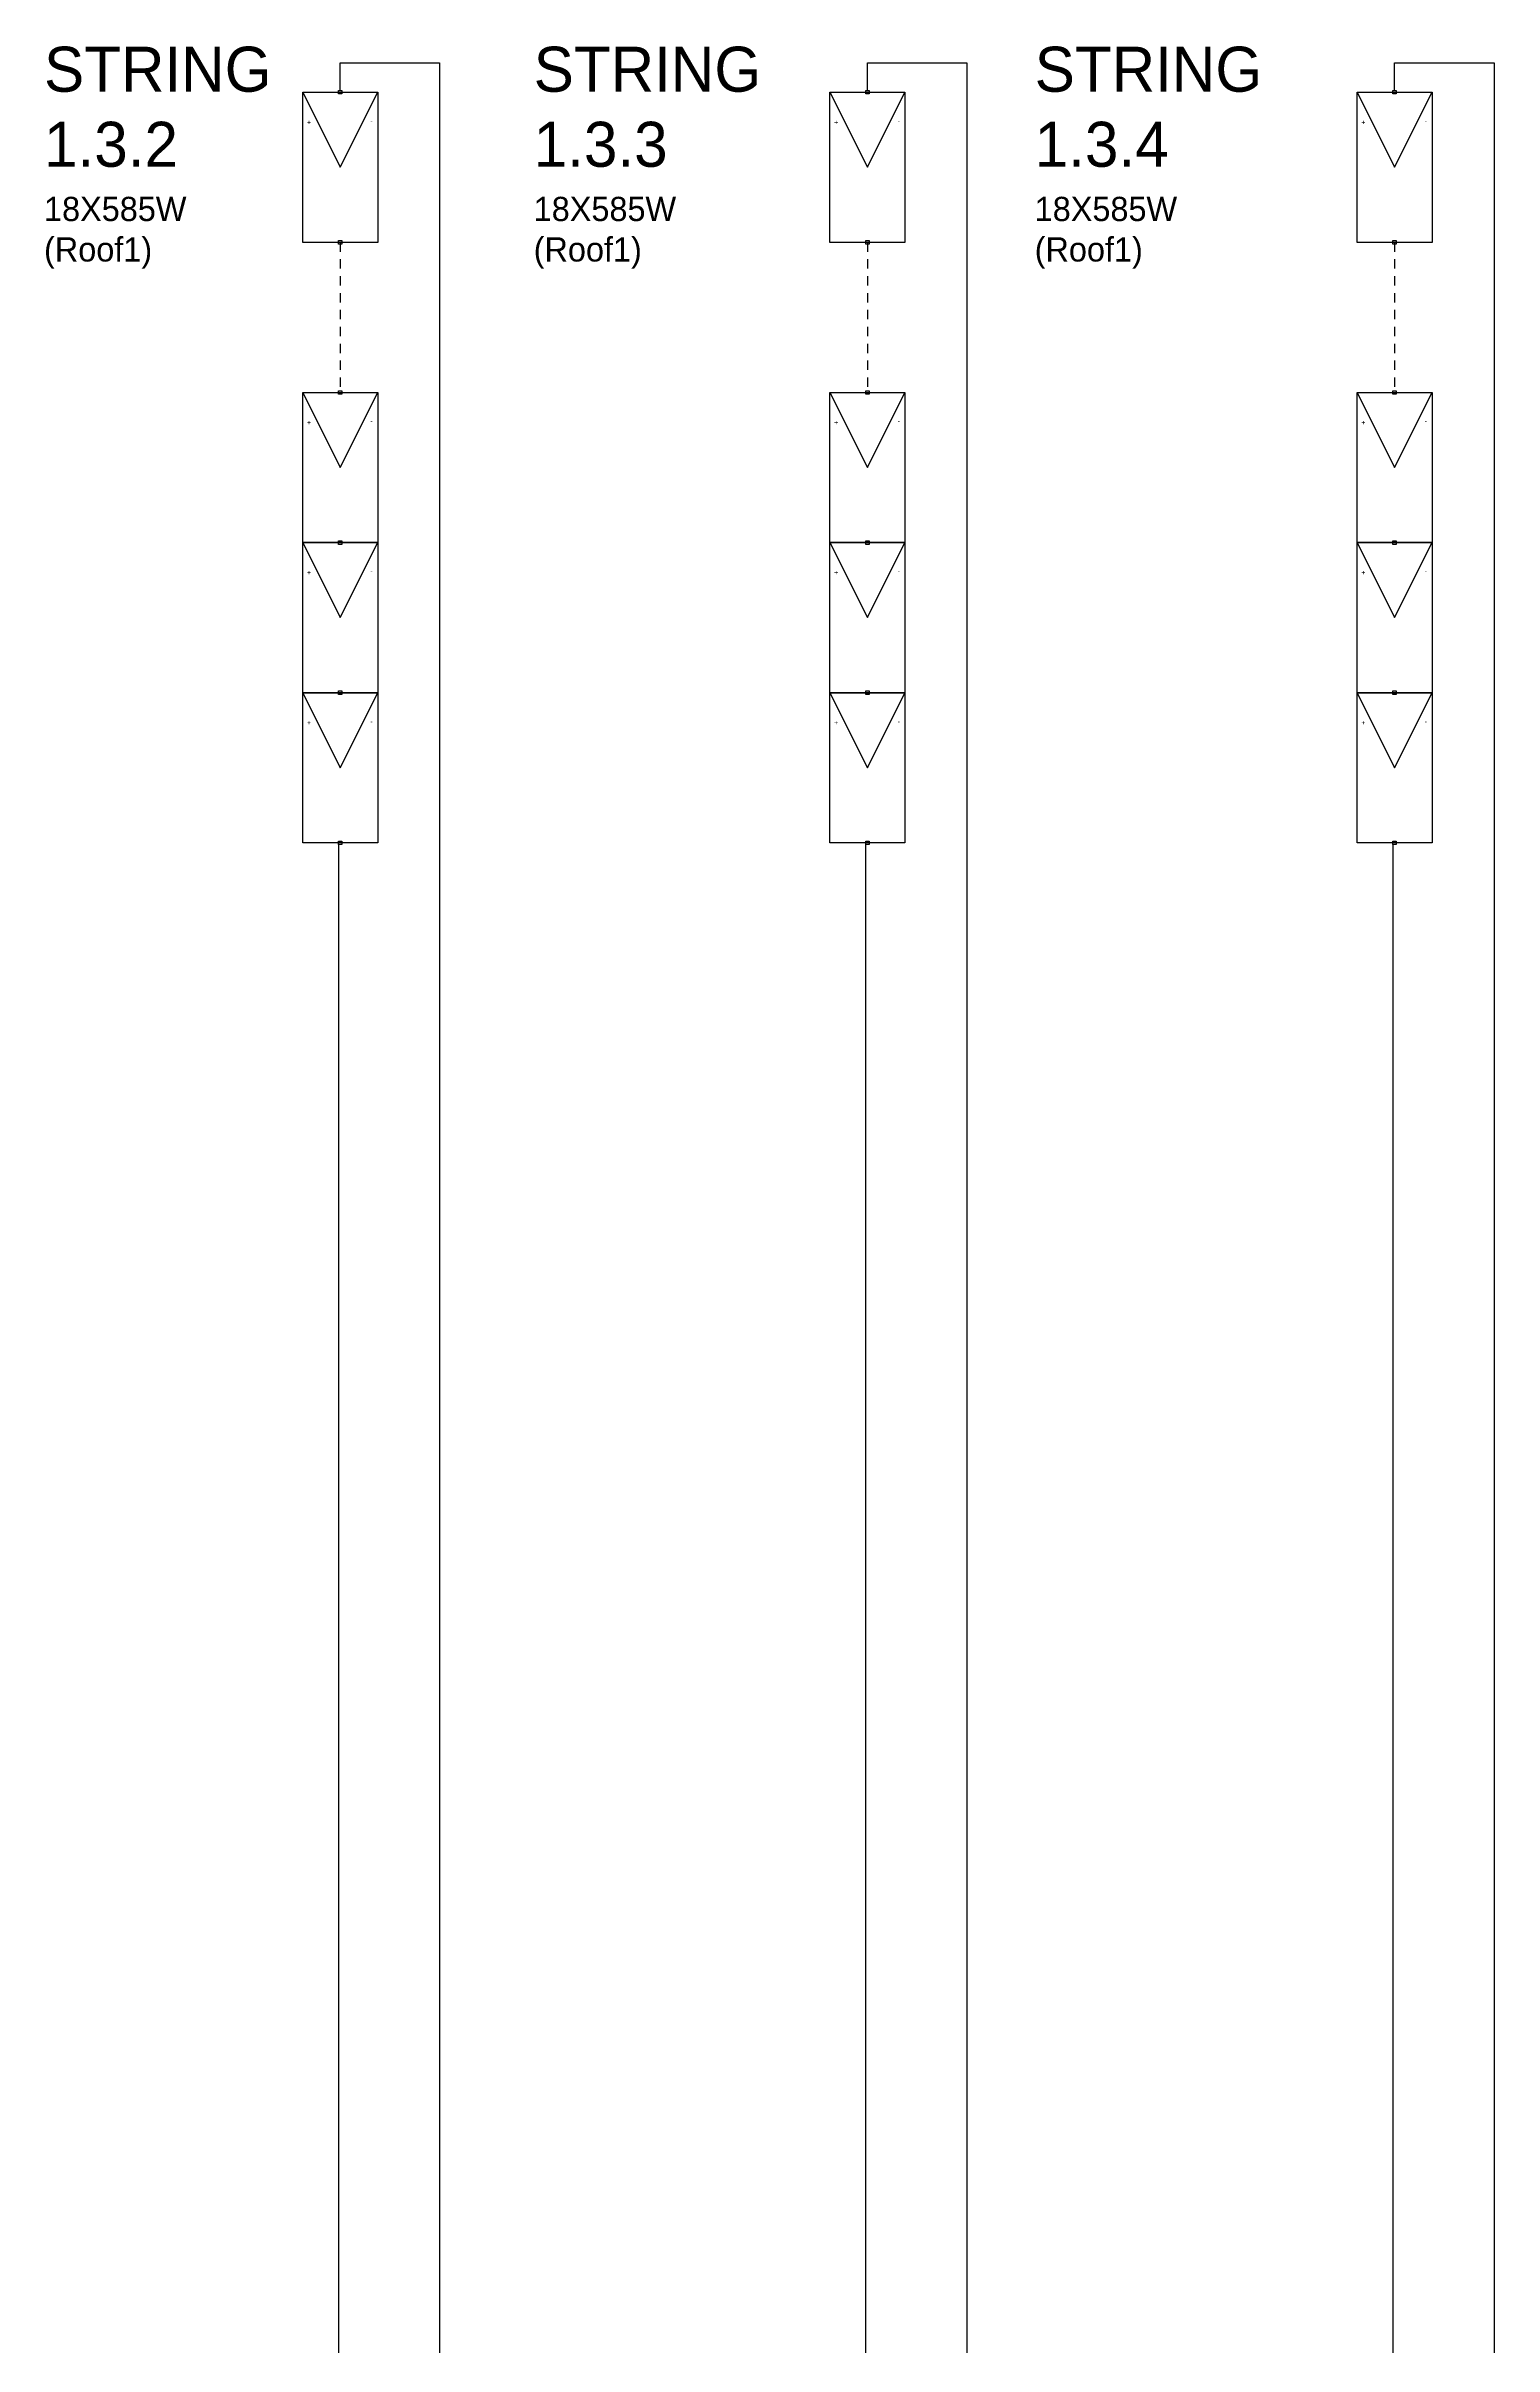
# Model space of a CAD drawing. Header units: inches. Extents: x 3 to 161, y -3 to 114.
# Drawn here: x 21.73 to 41.02, y 50.1 to 80.74 of the extents above; entities that cross this region are included whole.
import ezdxf

# ---------------------------------------------------------------- set-up
doc = ezdxf.new("R2010")
doc.units = ezdxf.units.IN
doc.header["$MEASUREMENT"] = 0
doc.linetypes.add('HIDDEN2', pattern=[0.1875, 0.125, -0.0625])
doc.layers.add('RED_12AWG', color=1, linetype='Continuous')
doc.layers.add('SYMS', color=7, linetype='Continuous')
doc.styles.add('WD', font='romans.shx')

# ---------------------------------------------------------------- blocks, each defined once
blk = doc.blocks.new('HT0_01')
for p, q in [((-0.0625, 0.0625), (0.0625, 0.0625)), ((-0.0625, -0.0625), (-0.0625, 0.0625)), ((0.0625, 0.0625), (0.0625, -0.0625)), ((0.0625, -0.0625), (-0.0625, -0.0625))]:
    blk.add_line(p, q)
at = {"style": 'WD', "flags": 1}
for tag, p in [('X4TERM01', (-0.0625, 0)), ('X2TERM01', (0, 0.0625)), ('X1TERM01', (0.0625, 0)), ('X8TERM01', (0, -0.0625))]:
    blk.add_attdef(tag, p, '', height=0.01, dxfattribs=at)
blk = doc.blocks.new('PVM')
at = {"color": 5}
for p, q in [((2, 1), (1, 0.5)), ((1, 0.5), (2, 0))]:
    blk.add_line(p, q, dxfattribs=at)
blk.add_lwpolyline([(0, 1), (2, 1), (2, 0), (0, 0)], close=True, dxfattribs=at)
at = {"layer": 'SYMS', "color": 5, "xscale": 0.3699338068975089, "yscale": 0.3699338068975089, "zscale": 0.3699338068975089}
for p in [(0, 0.5), (2, 0.5)]:
    blk.add_blockref('HT0_01', p, dxfattribs=at)
at = {"color": 5, "char_height": 0.065, "attachment_point": 1}
for s, insert, rotation in [('+', (1.625, 0.883), 180), ('-', (1.57, 0.067), 90)]:
    blk.add_mtext_dynamic_manual_height_columns(s, width=0.09892, gutter_width=0.325, heights=[0], dxfattribs=dict(at, insert=insert, rotation=rotation))

msp = doc.modelspace()

# ---------------------------------------------------------------- linework, layer by layer
at = {"layer": 'RED_12AWG'}
for p, q in [((25.652, 80.151), (25.652, 80.521)), ((25.652, 80.521), (26.976, 80.521)), ((26.976, 80.521), (26.976, 32.724)), ((32.675, 80.151), (32.675, 80.521)), ((32.675, 80.521), (33.999, 80.521)), ((33.999, 80.521), (33.999, 32.724)), ((39.697, 80.151), (39.697, 80.521)), ((39.697, 80.521), (41.022, 80.521)), ((41.022, 80.521), (41.022, 32.724)), ((25.629, 70.105), (25.629, 33.625)), ((32.651, 70.105), (32.651, 33.625)), ((39.674, 70.105), (39.674, 33.625))]:
    msp.add_line(p, q, dxfattribs=at)
at = {"layer": 'RED_12AWG', "linetype": 'HIDDEN2'}
for p, q in [((25.652, 78.128), (25.652, 76.128)), ((32.675, 78.128), (32.675, 76.128)), ((39.697, 78.128), (39.697, 76.128))]:
    msp.add_line(p, q, dxfattribs=at)

# ---------------------------------------------------------------- block references
at = {"layer": 'SYMS', "rotation": 90}
for p in [(26.152, 78.128), (33.175, 78.128), (40.197, 78.128), (26.152, 74.128), (33.175, 74.128), (40.197, 74.128), (26.152, 72.128), (33.175, 72.128), (40.197, 72.128), (26.152, 70.128), (33.175, 70.128), (40.197, 70.128)]:
    msp.add_blockref('PVM', p, dxfattribs=at)

# ---------------------------------------------------------------- texts
at = {"char_height": 0.6, "attachment_point": 1}
for s, insert in [('{\\C240;\\c2367469;STRING 1.3.2^J\\H0.53846x;\\C256;\\c0;18X585W^J(Roof1)}', (21.706, 80.735)), ('{\\C240;\\c2367469;STRING 1.3.3^J\\H0.53846x;\\C256;\\c0;18X585W^J(Roof1)}', (28.229, 80.735)), ('{\\C240;\\c2367469;STRING 1.3.4^J\\H0.53846x;\\C256;\\c0;18X585W^J(Roof1)}', (34.903, 80.735))]:
    msp.add_mtext_dynamic_manual_height_columns(s, width=1.91071, gutter_width=0.325, heights=[0], dxfattribs=dict(at, insert=insert))

doc.saveas('drawing.dxf')
